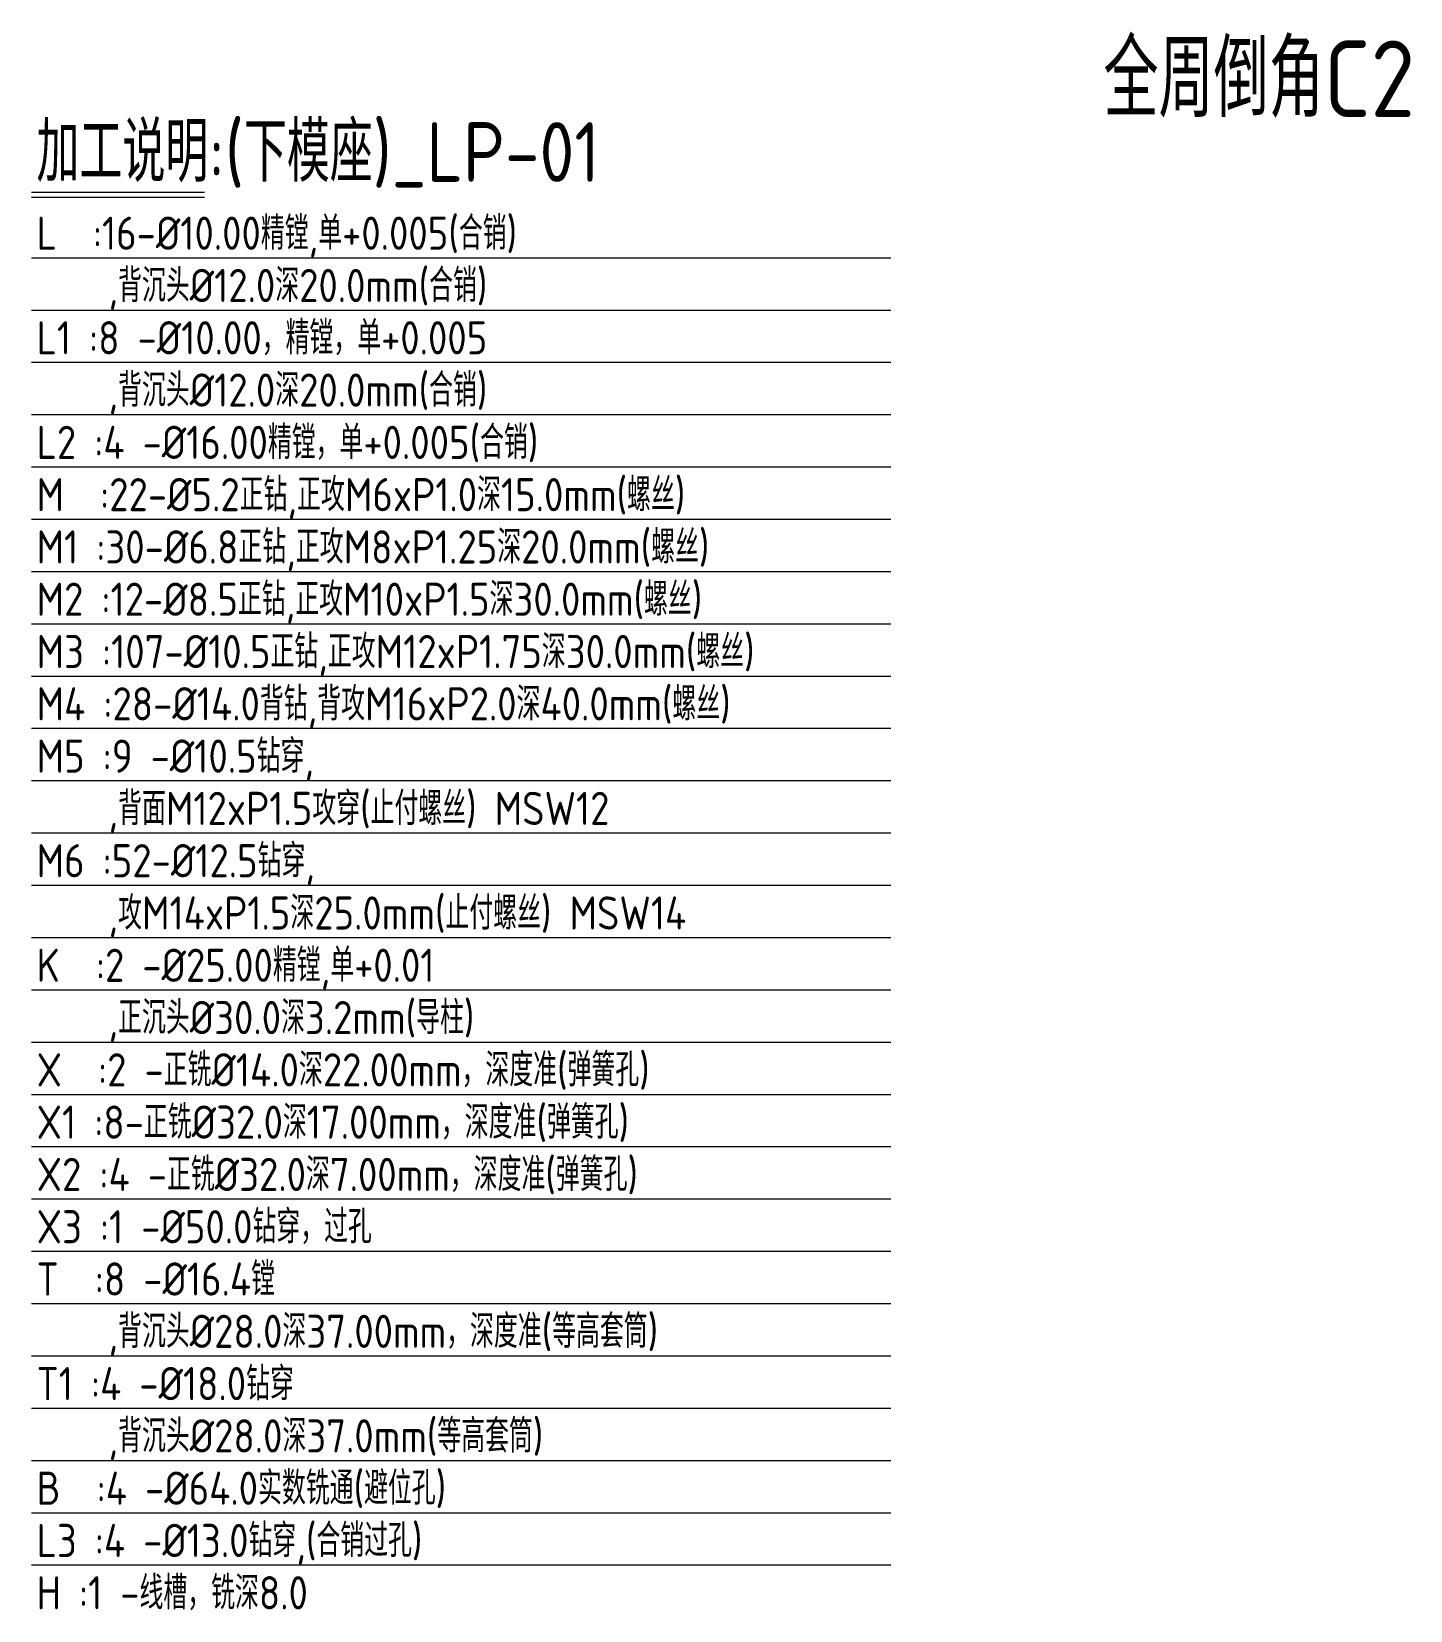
# Model space of a CAD drawing. Header units: millimetres. Extents: x 9328 to 11863, y 28633 to 29971.
# Drawn here: x 11323 to 11863, y 29352 to 29971 of the extents above; entities that cross this region are included whole.
import ezdxf

# ---------------------------------------------------------------- set-up
doc = ezdxf.new("R2010")
doc.units = ezdxf.units.MM
doc.layers.add('dim', color=4, linetype='Continuous')
doc.layers.add('U1', color=7, linetype='Continuous', true_color=0xffffff)
doc.styles.add('gbenor', font='gbenor.shx', dxfattribs={"bigfont": 'gbcbig'})

msp = doc.modelspace()

# ---------------------------------------------------------------- linework, layer by layer
at = {"layer": 'dim', "color": 8, "linetype": 'Continuous', "lineweight": 18}
for p, q in [((11322.827, 29907.839), (11390.641, 29907.839)), ((11322.827, 29905.889), (11390.641, 29905.889)), ((11322.827, 29882.139), (11659.787, 29882.139)), ((11322.827, 29861.639), (11659.787, 29861.639)), ((11322.827, 29841.139), (11659.787, 29841.139)), ((11322.827, 29820.639), (11659.787, 29820.639)), ((11322.827, 29800.139), (11659.787, 29800.139)), ((11322.827, 29779.639), (11659.787, 29779.639)), ((11322.827, 29759.139), (11659.787, 29759.139)), ((11322.827, 29738.639), (11659.787, 29738.639)), ((11322.827, 29718.139), (11659.787, 29718.139)), ((11322.827, 29697.639), (11659.787, 29697.639)), ((11322.827, 29677.139), (11659.787, 29677.139)), ((11322.827, 29656.639), (11659.787, 29656.639)), ((11322.827, 29636.139), (11659.787, 29636.139)), ((11322.827, 29615.639), (11659.787, 29615.639)), ((11322.827, 29595.139), (11659.787, 29595.139)), ((11322.827, 29574.639), (11659.787, 29574.639)), ((11322.827, 29554.139), (11659.787, 29554.139)), ((11322.827, 29533.639), (11659.787, 29533.639)), ((11322.827, 29513.139), (11659.787, 29513.139)), ((11322.827, 29492.639), (11659.787, 29492.639)), ((11322.827, 29472.139), (11659.787, 29472.139)), ((11322.827, 29451.639), (11659.787, 29451.639)), ((11322.827, 29431.139), (11659.787, 29431.139)), ((11322.827, 29410.639), (11659.787, 29410.639)), ((11322.827, 29390.139), (11659.787, 29390.139)), ((11322.827, 29369.639), (11659.787, 29369.639))]:
    msp.add_line(p, q, dxfattribs=at)

# ---------------------------------------------------------------- texts
at = {"layer": 'dim', "color": 4, "lineweight": 18, "style": 'gbenor'}
for s, height, p in [('加工说明:(下模座)_LP-01', 23.4, (11324.748, 29911.878)), ('    ,背沉头%%c12.0深20.0mm(合销)', 13, (11324.777, 29864.749)), ('L1 :8 -%%c10.00，精镗，单+0.005', 13, (11324.777, 29844.249)), ('    ,背沉头%%c12.0深20.0mm(合销)', 13, (11324.777, 29823.749)), ('M  :22-%%c5.2正钻,正攻M6xP1.0深15.0mm(螺丝)', 13, (11324.777, 29782.749)), ('M1 :30-%%c6.8正钻,正攻M8xP1.25深20.0mm(螺丝)', 13, (11324.777, 29762.249)), ('M2 :12-%%c8.5正钻,正攻M10xP1.5深30.0mm(螺丝)', 13, (11324.777, 29741.749)), ('M3 :107-%%c10.5正钻,正攻M12xP1.75深30.0mm(螺丝)', 13, (11324.777, 29721.249)), ('M4 :28-%%c14.0背钻,背攻M16xP2.0深40.0mm(螺丝)', 13, (11324.777, 29700.749)), ('M5 :9 -%%c10.5钻穿,', 13, (11324.777, 29680.249)), ('    ,背面M12xP1.5攻穿(止付螺丝) MSW12', 13, (11324.777, 29659.749)), ('M6 :52-%%c12.5钻穿,', 13, (11324.777, 29639.249)), ('    ,攻M14xP1.5深25.0mm(止付螺丝) MSW14', 13, (11324.777, 29618.749)), ('    ,正沉头%%c30.0深3.2mm(导柱)', 13, (11324.777, 29577.749)), ('X  :2 -正铣%%c14.0深22.00mm，深度准(弹簧孔)', 13, (11324.777, 29557.249)), ('X1 :8-正铣%%c32.0深17.00mm，深度准(弹簧孔)', 13, (11324.777, 29536.749)), ('X2 :4 -正铣%%c32.0深7.00mm，深度准(弹簧孔)', 13, (11324.777, 29516.249)), ('X3 :1 -%%c50.0钻穿，过孔', 13, (11324.777, 29495.749)), ('T  :8 -%%c16.4镗', 13, (11324.777, 29475.249)), ('    ,背沉头%%c28.0深37.00mm，深度准(等高套筒)', 13, (11324.777, 29454.749)), ('T1 :4 -%%c18.0钻穿', 13, (11324.777, 29434.249)), ('    ,背沉头%%c28.0深37.0mm(等高套筒)', 13, (11324.777, 29413.749)), ('B  :4 -%%c64.0实数铣通(避位孔)', 13, (11324.777, 29393.249)), ('L3 :4 -%%c13.0钻穿,(合销过孔)', 13, (11324.777, 29372.749)), ('H :1 -线槽，铣深8.0', 13, (11324.777, 29352.249))]:
    msp.add_text(s, height=height, dxfattribs=at).set_placement(p)
at = {"layer": 'dim', "color": 3, "lineweight": 18, "style": 'gbenor'}
for s, p in [('L  :16-%%c10.00精镗,单+0.005(合销)', (11324.777, 29885.249)), ('L2 :4 -%%c16.00精镗，单+0.005(合销)', (11324.777, 29803.249)), ('K  :2 -%%c25.00精镗,单+0.01', (11324.777, 29598.249))]:
    msp.add_text(s, height=13, dxfattribs=at).set_placement(p)
at = {"layer": 'U1', "color": 3, "lineweight": 18, "style": 'gbenor'}
msp.add_text('全周倒角C2', height=30, dxfattribs=at).set_placement((11743.078, 29937.276))

doc.saveas('drawing.dxf')
